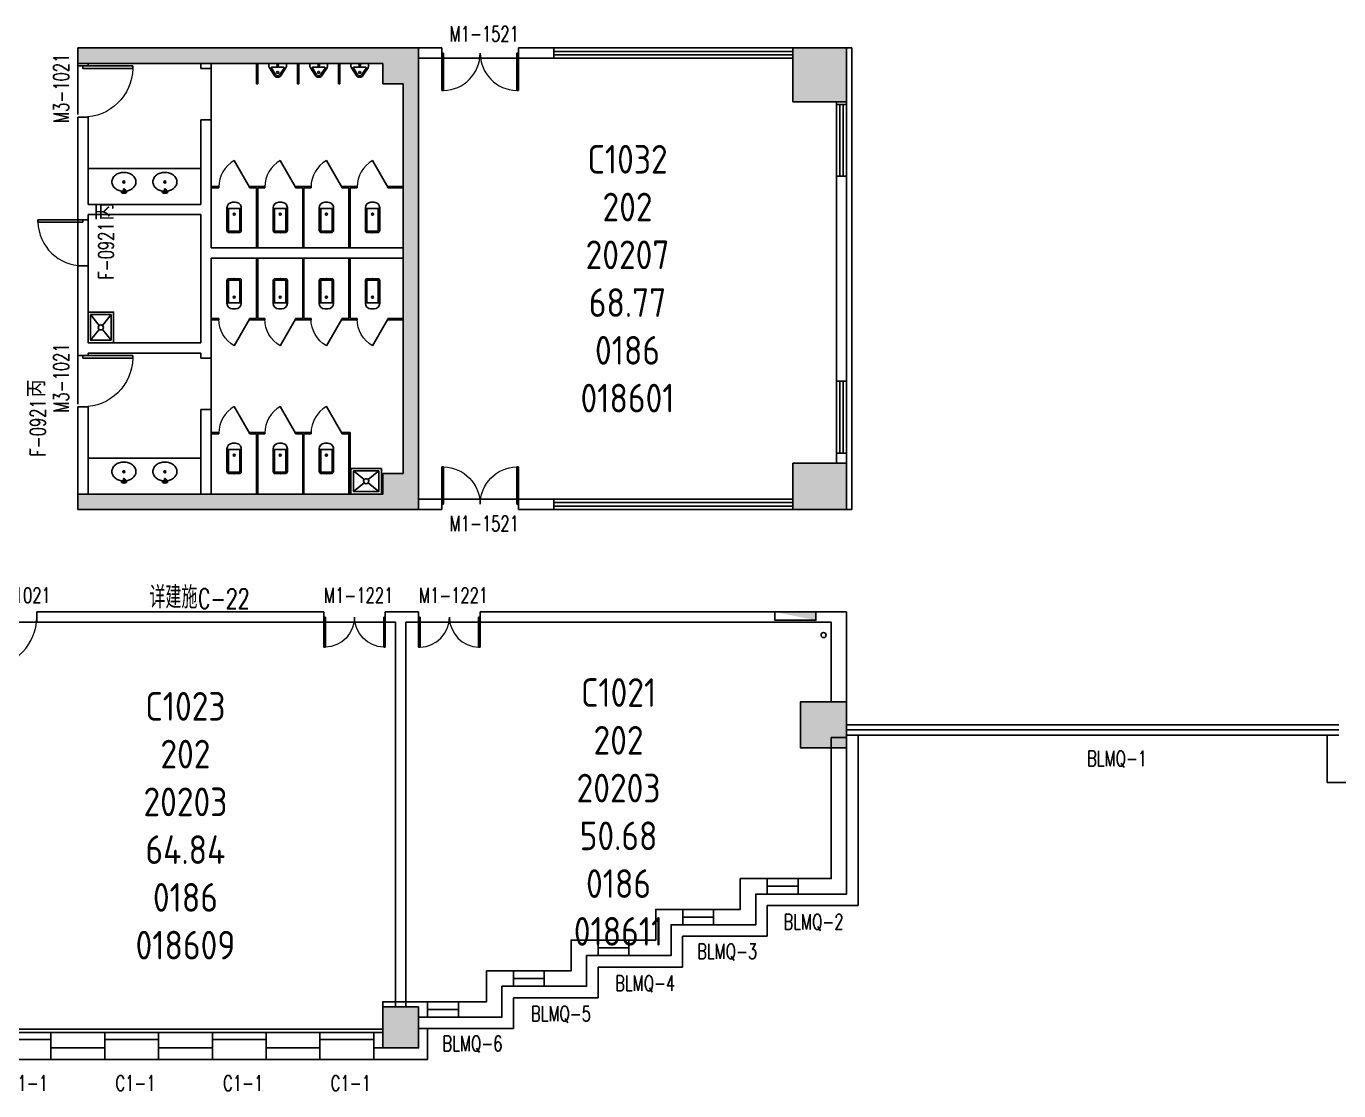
# Model space of a CAD drawing. Extents: x 1456273 to 1532071, y 313528 to 416301.
# Drawn here: x 1483729 to 1509334, y 313528 to 334288 of the extents above; entities that cross this region are included whole.
import ezdxf

# ---------------------------------------------------------------- set-up
doc = ezdxf.new("R2010")
doc.units = 0
doc.header["$LTSCALE"] = 1000
doc.header["$MEASUREMENT"] = 0
doc.linetypes.add('DASH', pattern=[0.35, 0.25, -0.1])
for name, color, linetype in [('body', 30, 'Continuous'), ('RM$', 5, 'Continuous'), ('RM$TXT', 5, 'Continuous'), ('消防', 222, 'Continuous')]:
    doc.layers.add(name, color=color, linetype=linetype)
doc.styles.add('_TCH_DIM', font='SIMPLEX', dxfattribs={"bigfont": 'GBCBIG'})
doc.styles.add('_TCH_WINDOW', font='txt.shx', dxfattribs={"height": 3.5, "bigfont": 'hztxt.shx'})
doc.styles.get("Standard").update_dxf_attribs({"font": 'gbenor.shx', "bigfont": 'gbcbig.shx'})

# ---------------------------------------------------------------- blocks, each defined once
blk = doc.blocks.new('cde')
at = {"layer": '消防'}
blk.add_hatch(color=256, dxfattribs=at).paths.add_polyline_path([(-873427, -271674), (-874227, -271674), (-873427, -271834)])
blk.add_lwpolyline([(-874227, -271674), (-873427, -271674), (-873427, -271834), (-874227, -271834)], close=True, dxfattribs=at)
blk = doc.blocks.new('$DorLib2D$00000002')
for p, q in [((-0.5, 0), (-0.5, 0.4875)), ((-0.475, 0.4875), (-0.5, 0.4875)), ((-0.475, 0), (-0.475, 0.4875)), ((0.475, 0), (0.475, 0.4875)), ((0.475, 0.4875), (0.5, 0.4875)), ((0.5, 0), (0.5, 0.4875)), ((-0.5, 0), (-0.475, 0)), ((0.5, 0), (0.475, 0))]:
    blk.add_line(p, q)
at = {"lineweight": 13}
for centre, start, end in [((-0.4875, 0), 0, 88.53072), ((0.4875, 0), 91.46928, 180)]:
    blk.add_arc(centre, 0.4875, start, end, dxfattribs=at)
blk = doc.blocks.new('$WINLIB2D$00000004')
for p, q in [((-0.5, 0.5), (0.5, 0.5)), ((-0.5, 0.241), (0.5, 0.241)), ((-0.5, -0.5), (0.5, -0.5))]:
    blk.add_line(p, q)
blk = doc.blocks.new('$DorLib2D$00000001')
for p, q in [((0.45, 0.975), (0.5, 0.975)), ((0.45, 0), (0.45, 0.975)), ((0.5, 0), (0.5, 0.975)), ((0.5, 0), (0.45, 0))]:
    blk.add_line(p, q)
at = {"lineweight": 13}
blk.add_arc((0.475, 0), 0.975, 91.4693, 180, dxfattribs=at)
blk = doc.blocks.new('$TCHSYS$WIN2D')
for p, q in [((-0.5, 0.5), (0.5, 0.5)), ((0.5, 0.167), (-0.5, 0.167)), ((0.5, -0.167), (-0.5, -0.167)), ((-0.5, -0.5), (0.5, -0.5))]:
    blk.add_line(p, q)
blk = doc.blocks.new('$lvtry$00000221')
for p, q in [((-170, 0, 0), (170, 0, 0)), ((-170, -61, 0), (-170, 0, 0)), ((-162, -88, 0), (-69, -231, 0)), ((-124, -91, 0), (-43, -216, 0)), ((-116, -76, 0), (116, -76, 0)), ((43, -216, 0), (124, -91, 0)), ((69, -231, 0), (162, -88, 0)), ((170, -61, 0), (170, 0, 0))]:
    blk.add_line(p, q)
for centre, radius in [((0, -177, 0), 20), ((0, -38, 0), 17.7)]:
    blk.add_circle(centre, radius)
for centre, radius, start, end in [((-120, -61, 0), 50, 180, 213.0863), ((-116, -86, 0), 10, 90, 213.0863), ((0, -191, 0), 80, 210, 330), ((0, -191, 0), 50, 210, 330), ((116, -86, 0), 10, 326.9137, 90), ((120, -61, 0), 50, 326.9137, 0)]:
    blk.add_arc(centre, radius, start, end)
blk.add_point((0, -38, 0))
blk = doc.blocks.new('$lvtry$00000201')
for p, q in [((-140, -40, 0), (-140, -480, 0)), ((-110, -40, 0), (-110, -470, 0)), ((100, 0, 0), (-100, 0, 0)), ((100, -30, 0), (-100, -30, 0)), ((110, -470, 0), (110, -40, 0)), ((140, -480, 0), (140, -40, 0)), ((140, -470, 0), (-140, -470, 0)), ((-30, -590, 0), (30, -590, 0))]:
    blk.add_line(p, q)
blk.add_circle((0, -359, 0), 20)
for centre, radius, start, end in [((-100, -40, 0), 40, 90, 180), ((-100, -40, 0), 10, 90, 180), ((100, -40, 0), 40, 0, 90), ((100, -40, 0), 10, 0, 90), ((-30, -480, 0), 110, 180, 270), ((30, -480, 0), 110, 270, 0)]:
    blk.add_arc(centre, radius, start, end)
blk.add_point((0, 0))
blk = doc.blocks.new('$TCHSYS$APDOOR2D')
blk.add_line((0.5, 0), (0, 0.866))
at = {"lineweight": 13}
blk.add_arc((0.5, 0), 1, 120, 180, dxfattribs=at)
blk = doc.blocks.new('$lvtry$00000194')
for p, q in [((-17, -27, 0), (-17, -17, 0)), ((17, -27, 0), (17, -17, 0))]:
    blk.add_line(p, q)
at = {"elevation": 0}
blk.add_lwpolyline([(14, -39, -0.067374), (92, -53, -0.088152), (166, -93, -0.105269), (218, -155, -0.121685), (235, -224, -0.121685), (218, -292, -0.105269), (166, -355, -0.088152), (92, -394, -0.078966), (0, -409, -0.078966), (-92, -394, -0.088152), (-166, -355, -0.105269), (-218, -292, -0.121685), (-235, -224, -0.121685), (-218, -155, -0.105269), (-166, -93, -0.088152), (-92, -53, -0.059935), (-23, -40, -0.059935)], format="xyb", dxfattribs=at)
for centre, radius in [((0, -221, 0), 20), ((0, -27, 0), 16.7), ((0, -221, 0), 15)]:
    blk.add_circle(centre, radius)
for centre, radius, start, end in [((-40, -17, 0), 10.1, 106.6096, 258.1648), ((-64, 250, 0), 259, 274.7069, 282.3732), ((-75, -197, 0), 173, 71.36, 79.1873), ((-29, -63, 0), 6.77, 155.344, 308.3224), ((-171, 35, 0), 166, 324.8411, 338.1337), ((-171, 35, 0), 170, 324.8411, 331.3523), ((-29, -63, 0), 3.37, 155.344, 308.3224), ((100, -178, 0), 170, 132.3141, 138.8253), ((100, -178, 0), 166, 125.5327, 138.8253), ((-12, -42, 0), 10.6, 201.8924, 261.774), ((0, -17, 0), 16.7, 0, 180), ((-381, -99, 0), 372, 2.3982, 6.7627), ((0, -80, 0), 9.9, 201.7837, 338.2163), ((64, 250, 0), 259, 257.6268, 265.2931), ((381, -99, 0), 372, 170.1008, 177.6018), ((75, -197, 0), 173, 100.8127, 110.4191), ((40, -17, 0), 10.1, 281.8352, 73.3904)]:
    blk.add_arc(centre, radius, start, end)
blk.add_point((0, -17, 0))
blk = doc.blocks.new('$lvtry$00000012')
for p, q in [((-250, -50, 0), (-39, -219, 0)), ((39, -219, 0), (250, -50, 0)), ((-250, -450, 0), (-39, -281, 0)), ((39, -281, 0), (250, -450, 0))]:
    blk.add_line(p, q)
at = {"elevation": 0}
for points in [[(300, -500), (300, 0), (-300, 0), (-300, -500)], [(250, -450), (250, -50), (-250, -50), (-250, -450)]]:
    blk.add_lwpolyline(points, close=True, dxfattribs=at)
blk.add_circle((0, -250, 0), 50)

msp = doc.modelspace()

# ---------------------------------------------------------------- hatches: boundary and pattern name
at = {"layer": 'body'}
for points in [[(1484734, 333565), (1487334, 333565), (1487334, 333865), (1484734, 333865)], [(1490684, 333565), (1490684, 333865), (1487334, 333865), (1487334, 333565)], [(1490684, 333165), (1491384, 333165), (1491384, 333865), (1490684, 333865)], [(1498684, 332815), (1499734, 332815), (1499734, 333865), (1498684, 333865)], [(1491384, 333165), (1491084, 333165), (1491084, 329865), (1491384, 329865)], [(1491084, 325565), (1491384, 325565), (1491384, 329865), (1491084, 329865)], [(1498684, 324865), (1499734, 324865), (1499734, 325765), (1498684, 325765)], [(1490684, 324865), (1491384, 324865), (1491384, 325565), (1490684, 325565)], [(1487334, 324865), (1487334, 325165), (1484734, 325165), (1484734, 324865)], [(1490684, 324865), (1490684, 325165), (1487334, 325165), (1487334, 324865)], [(1498834, 320215), (1499734, 320215), (1499734, 321115), (1498834, 321115)], [(1490684, 314365), (1491384, 314365), (1491384, 315165), (1490684, 315165)]]:
    msp.add_hatch(color=256, dxfattribs=at).paths.add_polyline_path(points)

# ---------------------------------------------------------------- linework, layer by layer
for p, q in [((1484734, 333865), (1487334, 333865)), ((1484734, 333865), (1484734, 333565)), ((1487334, 333865), (1490684, 333865)), ((1491384, 333865), (1490684, 333865)), ((1491834, 333865), (1491384, 333865)), ((1491384, 333865), (1491384, 333665)), ((1491384, 333165), (1491384, 333865)), ((1491384, 333665), (1491834, 333665)), ((1491834, 333665), (1491834, 333865)), ((1494024, 333865), (1493334, 333865)), ((1493334, 333865), (1493334, 333665)), ((1493334, 333665), (1494024, 333665)), ((1494024, 333665), (1494024, 333865)), ((1498684, 333865), (1494024, 333865)), ((1498684, 333798), (1494024, 333798)), ((1498684, 333731), (1494024, 333731)), ((1498684, 333665), (1494024, 333665)), ((1499734, 333865), (1498684, 333865)), ((1498684, 333865), (1498684, 332815)), ((1499734, 332815), (1499734, 333865)), ((1484734, 333565), (1484734, 332565)), ((1484734, 333565), (1487334, 333565)), ((1484734, 333565), (1484734, 333515)), ((1484734, 333515), (1484934, 333515)), ((1484934, 333515), (1484934, 333565)), ((1487134, 333565), (1487134, 333465)), ((1487134, 333465), (1487334, 333465)), ((1487334, 333465), (1487334, 333565)), ((1487334, 333565), (1490684, 333565)), ((1487334, 333465), (1487334, 332465)), ((1488222, 333565), (1488222, 333165)), ((1488247, 333565), (1488222, 333565)), ((1488247, 333565), (1488247, 333165)), ((1489022, 333565), (1489022, 333165)), ((1489047, 333565), (1489022, 333565)), ((1489047, 333565), (1489047, 333165)), ((1489822, 333565), (1489822, 333165)), ((1489847, 333565), (1489822, 333565)), ((1489847, 333565), (1489847, 333165)), ((1490684, 333565), (1490684, 333165)), ((1488247, 333165), (1488222, 333165)), ((1489047, 333165), (1489022, 333165)), ((1489847, 333165), (1489822, 333165)), ((1490684, 333165), (1491084, 333165)), ((1491084, 329865), (1491084, 333165)), ((1491384, 329865), (1491384, 333165)), ((1498684, 332815), (1499734, 332815)), ((1499534, 332815), (1499534, 332765)), ((1499534, 332765), (1499734, 332765)), ((1499734, 332765), (1499734, 332815)), ((1484934, 332515), (1484734, 332515)), ((1484734, 332515), (1484734, 330715)), ((1484934, 330815), (1484934, 332515)), ((1487334, 332465), (1487134, 332465)), ((1487134, 332465), (1487134, 331152)), ((1487334, 331152), (1487334, 332465)), ((1484934, 331515), (1487134, 331515)), ((1499534, 331365), (1499534, 327365)), ((1499734, 331365), (1499534, 331365)), ((1499734, 327365), (1499734, 331365)), ((1487134, 331152), (1487134, 330815)), ((1487484, 331164), (1487334, 331164)), ((1487334, 331152), (1487334, 330715)), ((1487334, 331139), (1487484, 331139)), ((1487484, 331139), (1487484, 331164)), ((1488234, 331164), (1488084, 331164)), ((1488084, 331164), (1488084, 331139)), ((1488084, 331139), (1488222, 331139)), ((1488222, 329965), (1488222, 331139)), ((1488384, 331164), (1488234, 331164)), ((1488247, 329965), (1488247, 331139)), ((1488247, 331139), (1488384, 331139)), ((1488384, 331139), (1488384, 331164)), ((1489134, 331164), (1488984, 331164)), ((1488984, 331164), (1488984, 331139)), ((1488984, 331139), (1489122, 331139)), ((1489122, 329965), (1489122, 331139)), ((1489284, 331164), (1489134, 331164)), ((1489147, 329965), (1489147, 331139)), ((1489147, 331139), (1489284, 331139)), ((1489284, 331139), (1489284, 331164)), ((1490034, 331164), (1489884, 331164)), ((1489884, 331164), (1489884, 331139)), ((1489884, 331139), (1490022, 331139)), ((1490022, 329965), (1490022, 331139)), ((1490184, 331164), (1490034, 331164)), ((1490047, 329965), (1490047, 331139)), ((1490047, 331139), (1490184, 331139)), ((1490184, 331139), (1490184, 331164)), ((1491084, 331164), (1490784, 331164)), ((1490784, 331164), (1490784, 331139)), ((1490784, 331139), (1491084, 331139)), ((1491084, 331139), (1491084, 331164)), ((1484734, 330715), (1484734, 330515)), ((1484734, 330615), (1484734, 329615)), ((1484934, 330815), (1487134, 330815)), ((1484934, 330615), (1487134, 330615)), ((1484934, 330515), (1484934, 330615)), ((1487134, 330615), (1487134, 329865)), ((1487334, 330715), (1487334, 329965)), ((1484734, 330515), (1484934, 330515)), ((1484934, 330515), (1484934, 329615)), ((1487134, 329865), (1487134, 328578)), ((1487334, 329965), (1491084, 329965)), ((1488222, 329965), (1488247, 329965)), ((1489122, 329965), (1489147, 329965)), ((1490022, 329965), (1490047, 329965)), ((1491084, 325565), (1491084, 329865)), ((1491384, 325565), (1491384, 329865)), ((1484934, 329615), (1484734, 329615)), ((1484734, 329615), (1484734, 328015)), ((1484934, 328115), (1484934, 329615)), ((1487334, 329765), (1491084, 329765)), ((1487334, 329765), (1487334, 328578)), ((1488222, 329765), (1488222, 328590)), ((1488247, 329765), (1488222, 329765)), ((1488247, 329765), (1488247, 328590)), ((1489122, 329765), (1489122, 328590)), ((1489147, 329765), (1489122, 329765)), ((1489147, 329765), (1489147, 328590)), ((1490022, 329765), (1490022, 328590)), ((1490047, 329765), (1490022, 329765)), ((1490047, 329765), (1490047, 328590)), ((1487134, 328578), (1487134, 328115)), ((1487484, 328590), (1487334, 328590)), ((1487334, 328578), (1487334, 328015)), ((1487334, 328565), (1487484, 328565)), ((1487484, 328565), (1487484, 328590)), ((1488222, 328590), (1488084, 328590)), ((1488084, 328590), (1488084, 328565)), ((1488084, 328565), (1488234, 328565)), ((1488234, 328565), (1488384, 328565)), ((1488384, 328590), (1488247, 328590)), ((1488384, 328565), (1488384, 328590)), ((1489122, 328590), (1488984, 328590)), ((1488984, 328590), (1488984, 328565)), ((1488984, 328565), (1489134, 328565)), ((1489134, 328565), (1489284, 328565)), ((1489284, 328590), (1489147, 328590)), ((1489284, 328565), (1489284, 328590)), ((1490022, 328590), (1489884, 328590)), ((1489884, 328590), (1489884, 328565)), ((1489884, 328565), (1490034, 328565)), ((1490034, 328565), (1490184, 328565)), ((1490184, 328590), (1490047, 328590)), ((1490184, 328565), (1490184, 328590)), ((1491084, 328590), (1490784, 328590)), ((1490784, 328590), (1490784, 328565)), ((1490784, 328565), (1491084, 328565)), ((1491084, 328565), (1491084, 328590)), ((1484734, 328065), (1484734, 327165)), ((1484734, 328015), (1484734, 327865)), ((1484934, 328115), (1487134, 328115)), ((1487334, 327815), (1487334, 328015)), ((1484734, 327915), (1484734, 326915)), ((1484734, 327865), (1484934, 327865)), ((1484934, 327915), (1487134, 327915)), ((1484934, 327865), (1484934, 327915)), ((1487134, 327915), (1487134, 327815)), ((1487134, 327815), (1487334, 327815)), ((1487334, 327815), (1487334, 326815)), ((1499534, 327365), (1499734, 327365)), ((1484934, 326865), (1484734, 326865)), ((1484734, 326865), (1484734, 325165)), ((1484934, 325165), (1484934, 326865)), ((1487334, 326815), (1487134, 326815)), ((1487134, 326815), (1487134, 326352)), ((1487334, 326352), (1487334, 326815)), ((1487134, 326352), (1487134, 325165)), ((1487484, 326364), (1487334, 326364)), ((1487334, 326352), (1487334, 325165)), ((1487334, 326339), (1487484, 326339)), ((1487484, 326339), (1487484, 326364)), ((1488234, 326364), (1488084, 326364)), ((1488084, 326364), (1488084, 326339)), ((1488084, 326339), (1488222, 326339)), ((1488222, 325165), (1488222, 326339)), ((1488384, 326364), (1488234, 326364)), ((1488247, 325165), (1488247, 326339)), ((1488247, 326339), (1488384, 326339)), ((1488384, 326339), (1488384, 326364)), ((1489134, 326364), (1488984, 326364)), ((1488984, 326364), (1488984, 326339)), ((1488984, 326339), (1489122, 326339)), ((1489122, 325165), (1489122, 326339)), ((1489284, 326364), (1489134, 326364)), ((1489147, 325165), (1489147, 326339)), ((1489147, 326339), (1489284, 326339)), ((1489284, 326339), (1489284, 326364)), ((1490047, 326364), (1489884, 326364)), ((1489884, 326364), (1489884, 326339)), ((1489884, 326339), (1490022, 326339)), ((1490022, 325165), (1490022, 326339)), ((1490047, 325165), (1490047, 326364)), ((1499734, 325965), (1499534, 325965)), ((1499534, 325965), (1499534, 325765)), ((1499734, 325765), (1499734, 325965)), ((1484934, 325865), (1487134, 325865)), ((1499734, 325765), (1498684, 325765)), ((1498684, 325765), (1498684, 324865)), ((1499734, 324865), (1499734, 325765)), ((1491084, 325565), (1490684, 325565)), ((1490684, 325565), (1490684, 325165)), ((1491384, 324865), (1491384, 325565)), ((1487334, 325165), (1484734, 325165)), ((1484734, 324865), (1484734, 325165)), ((1490684, 325165), (1487334, 325165)), ((1488222, 325165), (1488247, 325165)), ((1489122, 325165), (1489147, 325165)), ((1490022, 325165), (1490047, 325165)), ((1491834, 325065), (1491384, 325065)), ((1491384, 325065), (1491384, 324865)), ((1491834, 324865), (1491834, 325065)), ((1494024, 325065), (1493334, 325065)), ((1493334, 325065), (1493334, 324865)), ((1494024, 324865), (1494024, 325065)), ((1498684, 325065), (1494024, 325065)), ((1498684, 324998), (1494024, 324998)), ((1487334, 324865), (1484734, 324865)), ((1490684, 324865), (1487334, 324865)), ((1490684, 324865), (1491384, 324865)), ((1491384, 324865), (1491834, 324865)), ((1493334, 324865), (1494024, 324865)), ((1498684, 324931), (1494024, 324931)), ((1498684, 324865), (1494024, 324865)), ((1498684, 324865), (1499734, 324865)), ((1489534, 322865), (1483934, 322865)), ((1483934, 322865), (1483934, 322665)), ((1483934, 322665), (1489534, 322665)), ((1489534, 322665), (1489534, 322865)), ((1490934, 322865), (1490734, 322865)), ((1490734, 322865), (1490734, 322665)), ((1490734, 322665), (1490934, 322665)), ((1491384, 322865), (1490934, 322865)), ((1490934, 315165), (1490934, 322665)), ((1491134, 315165), (1491134, 322665)), ((1491134, 322665), (1491384, 322665)), ((1491384, 322665), (1491384, 322865)), ((1499734, 322865), (1492584, 322865)), ((1492584, 322865), (1492584, 322665)), ((1492584, 322665), (1499434, 322665)), ((1499434, 321115), (1499434, 322665)), ((1499734, 321115), (1499734, 322865)), ((1499734, 321115), (1498834, 321115)), ((1498834, 321115), (1498834, 320215)), ((1499734, 320215), (1499734, 321115)), ((1499734, 320665), (1509334, 320665)), ((1499734, 320565), (1509334, 320565)), ((1499734, 320465), (1509334, 320465)), ((1499959, 320465), (1499959, 317140)), ((1509109, 320465), (1509109, 319540)), ((1498834, 320215), (1499734, 320215)), ((1499434, 320215), (1499434, 317665)), ((1499734, 320215), (1499734, 317365)), ((1509334, 319540), (1509109, 319540)), ((1509334, 319540), (1509859, 319540)), ((1499434, 317665), (1497659, 317665)), ((1497659, 317665), (1497659, 317065)), ((1498185, 317515), (1498785, 317515)), ((1499734, 317365), (1497959, 317365)), ((1497959, 317365), (1497959, 316765)), ((1496009, 317065), (1496009, 316765)), ((1496309, 317065), (1496009, 317065)), ((1496309, 317065), (1496309, 317065)), ((1497659, 317065), (1496309, 317065)), ((1499959, 317140), (1498184, 317140)), ((1498184, 317140), (1498184, 316540)), ((1496009, 316765), (1496009, 316465)), ((1497959, 316765), (1496309, 316765)), ((1496309, 316765), (1496309, 316165)), ((1496535, 316915), (1497135, 316915)), ((1498184, 316540), (1496534, 316540)), ((1496534, 316540), (1496534, 315940)), ((1494359, 316465), (1494359, 316165)), ((1494659, 316465), (1494359, 316465)), ((1494659, 316465), (1494659, 316465)), ((1496009, 316465), (1494659, 316465)), ((1494885, 316315), (1495485, 316315)), ((1494359, 316165), (1494359, 315865)), ((1496309, 316165), (1494659, 316165)), ((1494659, 316165), (1494659, 315565)), ((1492709, 315865), (1492709, 315565)), ((1493009, 315865), (1492709, 315865)), ((1493009, 315865), (1493009, 315865)), ((1494359, 315865), (1493009, 315865)), ((1496534, 315940), (1494884, 315940)), ((1494884, 315940), (1494884, 315340)), ((1492709, 315565), (1492709, 315265)), ((1494659, 315565), (1493009, 315565)), ((1493009, 315565), (1493009, 314965)), ((1493235, 315715), (1493835, 315715)), ((1492709, 315265), (1491134, 315265)), ((1494884, 315340), (1493234, 315340)), ((1493234, 315340), (1493234, 314740)), ((1491384, 315165), (1490684, 315165)), ((1490684, 315165), (1490684, 314365)), ((1491384, 314365), (1491384, 315165)), ((1493009, 314965), (1491384, 314965)), ((1491559, 315115), (1492159, 315115)), ((1493234, 314740), (1491384, 314740)), ((1485259, 314665), (1484209, 314665)), ((1484209, 314665), (1484209, 314365)), ((1485259, 314365), (1485259, 314665)), ((1487359, 314665), (1486309, 314665)), ((1486309, 314665), (1486309, 314365)), ((1487359, 314365), (1487359, 314665)), ((1489459, 314665), (1488409, 314665)), ((1488409, 314665), (1488409, 314365)), ((1489459, 314365), (1489459, 314665)), ((1490684, 314665), (1490509, 314665)), ((1490509, 314665), (1490509, 314365)), ((1484209, 314365), (1485259, 314365)), ((1484209, 314140), (1484209, 314365)), ((1485259, 314140), (1485259, 314365)), ((1486309, 314365), (1487359, 314365)), ((1486309, 314140), (1486309, 314365)), ((1487359, 314140), (1487359, 314365)), ((1488409, 314365), (1489459, 314365)), ((1488409, 314140), (1488409, 314365)), ((1489459, 314140), (1489459, 314365)), ((1490509, 314365), (1490684, 314365)), ((1490509, 314140), (1490509, 314365)), ((1490684, 314365), (1491384, 314365)), ((1484209, 314140), (1485259, 314140)), ((1486309, 314140), (1487359, 314140)), ((1488409, 314140), (1489459, 314140)), ((1490509, 314140), (1491034, 314140))]:
    msp.add_line(p, q, dxfattribs=at)
at = {"layer": 'body', "linetype": 'DASH'}
for p, q in [((1487334, 333465), (1487134, 333465)), ((1487134, 332465), (1487334, 332465)), ((1487334, 327815), (1487134, 327815)), ((1487134, 326815), (1487334, 326815))]:
    msp.add_line(p, q, dxfattribs=at)
at = {"layer": 'body'}
for points in [[(1499434, 320415), (1499734, 320415), (1499734, 317365), (1498785, 317365), (1498785, 317665), (1499434, 317665)], [(1498185, 317665), (1498185, 317365), (1497959, 317365), (1497959, 316765), (1497135, 316765), (1497135, 317065), (1497659, 317065), (1497659, 317665)], [(1496535, 317065), (1496535, 316765), (1496309, 316765), (1496309, 316165), (1495485, 316165), (1495485, 316465), (1496009, 316465), (1496009, 317065)], [(1494359, 316465), (1494885, 316465), (1494885, 316165), (1494659, 316165), (1494659, 315565), (1493835, 315565), (1493835, 315865), (1494359, 315865)], [(1492709, 315865), (1493235, 315865), (1493235, 315565), (1493009, 315565), (1493009, 314965), (1492247, 314965), (1492159, 314965), (1492159, 315265), (1492709, 315265)], [(1491559, 315265), (1491559, 314965), (1491384, 314965), (1491384, 314365), (1490684, 314365), (1490684, 315265)]]:
    msp.add_lwpolyline(points, close=True, dxfattribs=at)
msp.add_lwpolyline([(1491034, 314140), (1491559, 314140), (1491559, 314740)], dxfattribs=at)
at = {"layer": 'RM$'}
for points in [[(1491384, 333665), (1498684, 333665), (1498684, 332815), (1499534, 332815), (1499534, 325765), (1498684, 325765), (1498684, 325065), (1491384, 325065)], [(1482734, 322665), (1490934, 322665), (1490934, 315265), (1490684, 315265), (1490684, 314727), (1482984, 314727), (1482984, 315165), (1482734, 315165)]]:
    msp.add_lwpolyline(points, close=True, dxfattribs=at)
msp.add_lwpolyline([(1491134, 322665), (1491134, 315265), (1492709, 315265), (1492709, 315865), (1494359, 315865), (1494359, 316465), (1496009, 316465), (1496009, 317065), (1497659, 317065), (1497659, 317665), (1499434, 317665), (1499434, 320215), (1498834, 320215), (1498834, 321115), (1499434, 321115), (1499434, 322665), (1491134, 322665)], dxfattribs=at)
at = {"layer": '消防'}
for p, q in [((1499836, 333865), (1499736, 333865)), ((1499836, 333865), (1499836, 324865)), ((1499836, 324865), (1499736, 324865))]:
    msp.add_line(p, q, dxfattribs=at)
at = {"layer": '消防', "linetype": 'Continuous'}
msp.add_circle((1499284, 322415), 50, dxfattribs=at)

# ---------------------------------------------------------------- block references
at = {"layer": 'body'}
ref = msp.add_blockref('$DorLib2D$00000002', (1492584, 333765), dxfattribs=dict(at, xscale=1500, yscale=1500, zscale=1500, rotation=179.9999999997006))
ref.add_attrib('A', 'M1-1521', (1491989, 333991), dxfattribs={"height": 297.5, "rotation": 360, "style": '_TCH_WINDOW', "width": 0.705882})
ref = msp.add_blockref('$DorLib2D$00000001', (1484834, 333015), dxfattribs=dict(at, xscale=1000, yscale=-1000, zscale=1000, rotation=90))
ref.add_attrib('A', 'M3-1021', (1484558, 332402), dxfattribs={"height": 297.5, "rotation": 90, "style": '_TCH_WINDOW', "width": 0.705882})
for name, p, yscale, rotation in [('$lvtry$00000221', (1488634, 333565, 0), -0.9999999999999998, 180.0000000000001), ('$lvtry$00000221', (1489434, 333565, 0), -0.9999999999999998, 180.0000000000001), ('$lvtry$00000221', (1490234, 333565, 0), -0.9999999999999998, 180.0000000000001), ('$lvtry$00000012', (1484934, 328415, 0), -1, 270.0000000002892)]:
    msp.add_blockref(name, p, dxfattribs=dict(at, yscale=yscale, rotation=rotation))
for name, p, xscale, yscale, zscale, rotation in [('$TCHSYS$WIN2D', (1499634, 332065), 1400, 200, 1400, 270), ('$DorLib2D$00000001', (1484834, 330065), 900, 900, 900, 90), ('$TCHSYS$WIN2D', (1499634, 326665), -1400, 200, -1400, 270)]:
    msp.add_blockref(name, p, dxfattribs=dict(at, xscale=xscale, yscale=yscale, zscale=zscale, rotation=rotation))
at = {"layer": 'body', "xscale": 600, "zscale": 25}
for p, yscale in [((1487784, 331152), 600), ((1488684, 331152), 600), ((1489584, 331152), 600), ((1490484, 331152), 600), ((1487784, 328578), -600), ((1488684, 328578), -600), ((1489584, 328578), -600), ((1490484, 328578), -600), ((1487784, 326352), 600), ((1488684, 326352), 600), ((1489584, 326352), 600)]:
    msp.add_blockref('$TCHSYS$APDOOR2D', p, dxfattribs=dict(at, yscale=yscale))
at = {"layer": 'body', "rotation": 179.9999999995998}
for p in [(1485634, 331030, 0), (1486434, 331030, 0), (1485634, 325380, 0), (1486434, 325380, 0)]:
    msp.add_blockref('$lvtry$00000194', p, dxfattribs=at)
at = {"layer": 'body'}
for name, p, yscale in [('$lvtry$00000201', (1487784, 330265, -400), -0.9999999999999998), ('$lvtry$00000201', (1488684, 330265, -400), -0.9999999999999998), ('$lvtry$00000201', (1489584, 330265, -400), -0.9999999999999998), ('$lvtry$00000201', (1490484, 330265, -400), -0.9999999999999998), ('$lvtry$00000201', (1487784, 325565, -400), -0.9999999999999998), ('$lvtry$00000201', (1488684, 325565, -400), -0.9999999999999998), ('$lvtry$00000201', (1489584, 325565, -400), -0.9999999999999998), ('$lvtry$00000012', (1490360, 325165, 0), -1)]:
    msp.add_blockref(name, p, dxfattribs=dict(at, yscale=yscale))
for p in [(1487784, 329365, -400), (1488684, 329365, -400), (1489584, 329365, -400), (1490484, 329365, -400)]:
    msp.add_blockref('$lvtry$00000201', p, dxfattribs=at)
ref = msp.add_blockref('$DorLib2D$00000001', (1484834, 327365), dxfattribs=dict(at, xscale=1000, yscale=-1000, zscale=1000, rotation=90))
ref.add_attrib('A', 'M3-1021', (1484558, 326752), dxfattribs={"height": 297.5, "rotation": 90, "style": '_TCH_WINDOW', "width": 0.705882})
ref = msp.add_blockref('$DorLib2D$00000002', (1492584, 324965), dxfattribs=dict(at, xscale=1500, yscale=-1500, zscale=1500, rotation=180.0000000002994))
ref.add_attrib('A', 'M1-1521', (1491989, 324441), dxfattribs={"height": 297.5, "style": '_TCH_WINDOW', "width": 0.705882})
ref = msp.add_blockref('$DorLib2D$00000001', (1483434, 322765), dxfattribs=dict(at, xscale=1000, yscale=1000, zscale=1000, rotation=180))
ref.add_attrib('A', 'M1-1021', (1482857, 323041), dxfattribs={"height": 297.5, "style": '_TCH_WINDOW', "width": 0.705882})
ref = msp.add_blockref('$DorLib2D$00000002', (1490134, 322765), dxfattribs=dict(at, xscale=-1200, yscale=1200, zscale=-1200, rotation=180))
ref.add_attrib('A', 'M1-1221', (1489539, 323041), dxfattribs={"height": 297.5, "style": '_TCH_WINDOW', "width": 0.705882})
ref = msp.add_blockref('$DorLib2D$00000002', (1491984, 322765), dxfattribs=dict(at, xscale=1200, yscale=1200, zscale=1200, rotation=180))
ref.add_attrib('A', 'M1-1221', (1491389, 323041), dxfattribs={"height": 297.5, "style": '_TCH_WINDOW', "width": 0.705882})
ref = msp.add_blockref('$WINLIB2D$00000004', (1483684, 314402), dxfattribs=dict(at, xscale=-1050, yscale=525, zscale=-1050))
ref.add_attrib('A', 'C1-1', (1483369, 313528), dxfattribs={"height": 297.5, "style": '_TCH_WINDOW', "width": 0.705882})
ref = msp.add_blockref('$WINLIB2D$00000004', (1485784, 314402), dxfattribs=dict(at, xscale=-1050, yscale=525, zscale=-1050))
ref.add_attrib('A', 'C1-1', (1485469, 313528), dxfattribs={"height": 297.5, "style": '_TCH_WINDOW', "width": 0.705882})
ref = msp.add_blockref('$WINLIB2D$00000004', (1487884, 314402), dxfattribs=dict(at, xscale=-1050, yscale=525, zscale=-1050))
ref.add_attrib('A', 'C1-1', (1487569, 313528), dxfattribs={"height": 297.5, "style": '_TCH_WINDOW', "width": 0.705882})
ref = msp.add_blockref('$WINLIB2D$00000004', (1489984, 314402), dxfattribs=dict(at, xscale=-1050, yscale=525, zscale=-1050))
ref.add_attrib('A', 'C1-1', (1489669, 313528), dxfattribs={"height": 297.5, "style": '_TCH_WINDOW', "width": 0.705882})
at = {"layer": '消防'}
msp.add_blockref('cde', (2372561, 594539), dxfattribs=at)

# ---------------------------------------------------------------- texts
at = {"layer": 'body', "style": '_TCH_WINDOW'}
for p in [(1485434, 330501), (1484104, 327051)]:
    msp.add_text('丙', height=350, rotation=90, dxfattribs=at).set_placement(p)
at = {"layer": 'body', "style": '_TCH_WINDOW', "width": 0.705882}
for p in [(1485434, 329346), (1484104, 325896)]:
    msp.add_text('F-0921', height=297.5, rotation=90, dxfattribs=at).set_placement(p)
at = {"layer": 'body', "style": '_TCH_DIM'}
msp.add_text('详建施', height=434, dxfattribs=at).set_placement((1486131, 322935, 0))
at = {"layer": 'body', "width": 0.705882}
for s, height, style, p in [('C-22', 382.5, '_TCH_DIM', (1487079, 322935, 0)), ('BLMQ-1', 297.5, '_TCH_WINDOW', (1504425, 319859)), ('BLMQ-2', 297.5, '_TCH_WINDOW', (1498503, 316674)), ('BLMQ-3', 297.5, '_TCH_WINDOW', (1496818, 316098)), ('BLMQ-4', 297.5, '_TCH_WINDOW', (1495219, 315476)), ('BLMQ-5', 297.5, '_TCH_WINDOW', (1493576, 314882)), ('BLMQ-6', 297.5, '_TCH_WINDOW', (1491849, 314301))]:
    msp.add_text(s, height=height, dxfattribs=dict(at, style=style)).set_placement(p)
at = {"layer": 'RM$TXT', "char_height": 558.8, "attachment_point": 8}
for s, insert in [('C1032^M^J202^M^J20207^M^J68.77^M^J0186^M^J018601^M^J', (1495459, 326757)), ('C1021^M^J202^M^J20203^M^J50.68^M^J0186^M^J018611^M^J', (1495284, 316357)), ('C1023^M^J202^M^J20203^M^J64.84^M^J0186^M^J018609^M^J', (1486834, 316088))]:
    msp.add_mtext(s, dxfattribs=dict(at, insert=insert))

doc.saveas('drawing.dxf')
